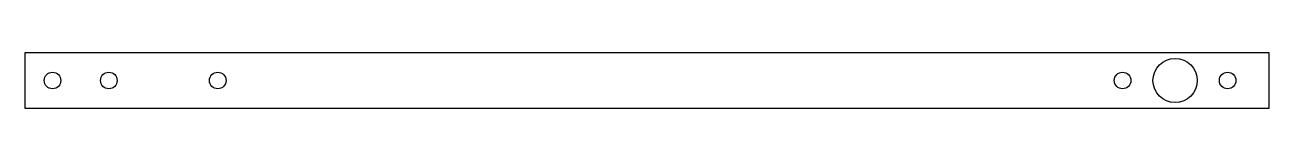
# Model space of a CAD drawing. Header units: inches. Extents: x 0 to 225, y -5 to 5.
import ezdxf

# ---------------------------------------------------------------- set-up
doc = ezdxf.new("R2010")
doc.units = ezdxf.units.IN
doc.header["$MEASUREMENT"] = 0

msp = doc.modelspace()

# ---------------------------------------------------------------- linework, layer by layer
msp.add_lwpolyline([(0, -5), (225, -5), (225, 5), (0, 5)], close=True)
for centre, radius in [((208, 0), 4), ((5, 0), 1.5), ((15.18, 0), 1.5), ((34.87, 0), 1.5), ((198.5, 0), 1.5), ((217.5, 0), 1.5)]:
    msp.add_circle(centre, radius)

doc.saveas('drawing.dxf')
